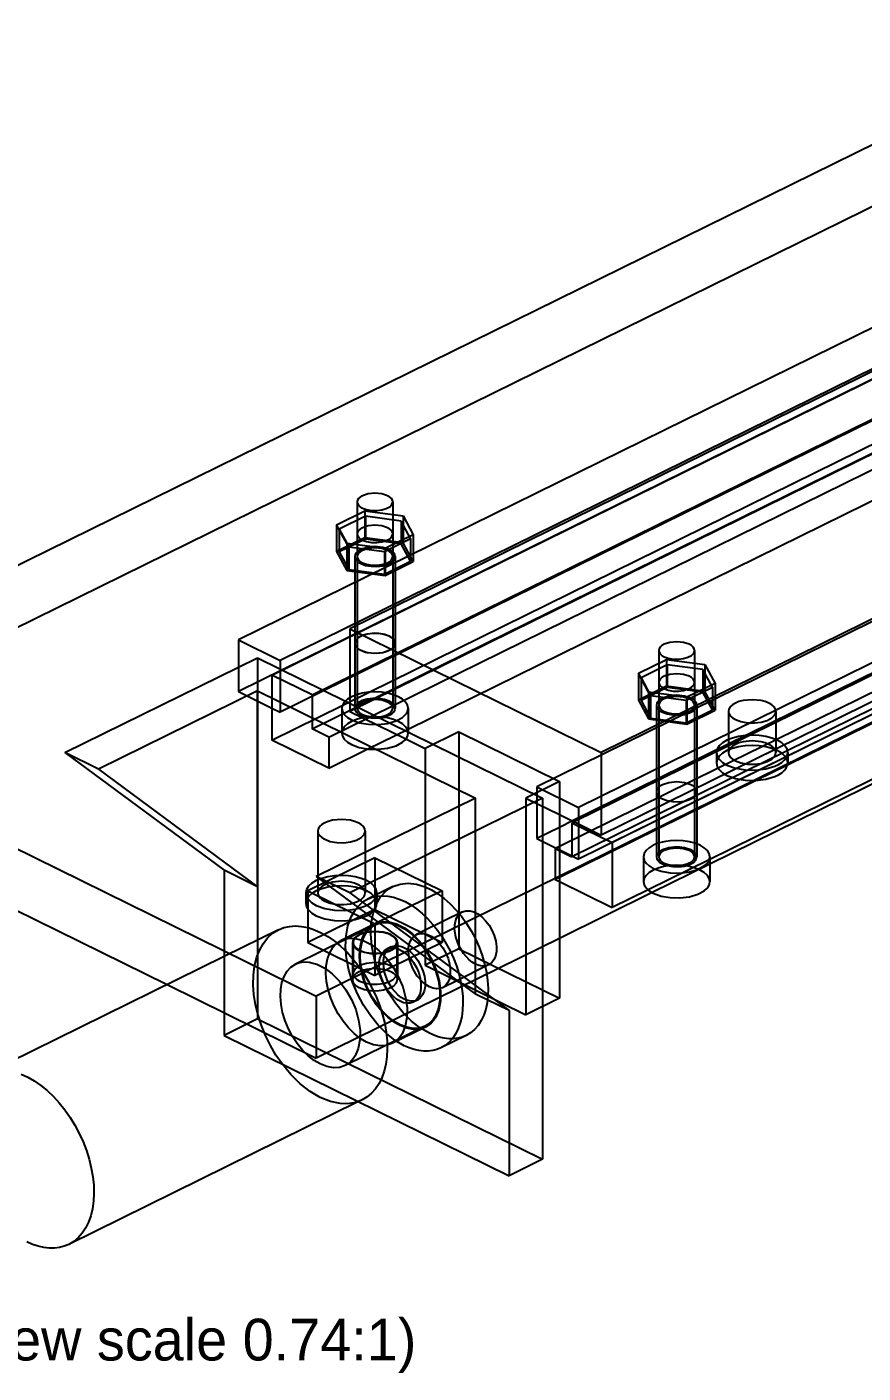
# Model space of a CAD drawing. Header units: millimetres. Extents: x 8 to 412, y 8 to 289.
# Drawn here: x 93.6 to 145.7, y 158.2 to 242.1 of the extents above; entities that cross this region are included whole.
import ezdxf

# ---------------------------------------------------------------- set-up
doc = ezdxf.new("R2010")
doc.units = ezdxf.units.MM
for name, color, linetype in [('HIDDEN', 8, 'Continuous'), ('OUTLINE', 7, 'Continuous'), ('TEXT', 7, 'Continuous')]:
    doc.layers.add(name, color=color, linetype=linetype)

msp = doc.modelspace()

# ---------------------------------------------------------------- linework, layer by layer
at = {"layer": 'HIDDEN'}
for points in [[(210.895, 230.557), (111.664, 181.698)], [(163.734, 229.348), (109.418, 202.605)], [(163.734, 229.194), (113.753, 204.585)], [(161.018, 224.796), (109.418, 199.39)], [(111.403, 200.47), (161.018, 224.899)], [(182.693, 223.099), (129.421, 196.87)], [(111.403, 198.349), (161.018, 222.778)], [(112.447, 197.834), (162.063, 222.264)], [(161.084, 222.746), (113.753, 199.442)], [(179.716, 221.479), (125.399, 194.736)], [(182.327, 220.194), (128.011, 193.45)], [(179.716, 218.265), (127.619, 192.614)], [(182.693, 217.956), (129.421, 191.727)], [(177.209, 216.928), (127.724, 192.563)], [(182.327, 216.979), (128.011, 190.236)], [(179.716, 215.693), (130.1, 191.264)], [(177.209, 214.806), (127.593, 190.377)], [(116.427, 212.492), (116.406, 212.598), (116.343, 212.701), (116.241, 212.795), (116.103, 212.878), (115.744, 212.996), (115.32, 213.037), (114.896, 212.996), (114.536, 212.878), (114.398, 212.795), (114.296, 212.701), (114.233, 212.598), (114.212, 212.492)], [(114.212, 212.492), (114.233, 212.385), (114.296, 212.283), (114.398, 212.189), (114.536, 212.106)], [(114.212, 212.492), (114.212, 199.634)], [(114.536, 212.106), (114.797, 212.011), (115.103, 211.957), (115.428, 211.949), (115.744, 211.988), (116.022, 212.07), (116.241, 212.189), (116.38, 212.334), (116.427, 212.492)], [(116.427, 212.492), (116.427, 199.634)], [(112.931, 211.071), (114.679, 211.932)], [(114.724, 211.594), (113.095, 210.792)], [(114.679, 211.932), (117.068, 211.617)], [(114.679, 211.932), (114.679, 210.261)], [(116.948, 211.301), (114.724, 211.594)], [(114.724, 211.594), (114.724, 210.18)], [(117.068, 211.617), (117.709, 210.441)], [(117.068, 211.617), (117.068, 209.946)], [(113.571, 209.895), (112.931, 211.071)], [(112.931, 211.071), (112.931, 209.4)], [(113.095, 210.792), (113.095, 209.378)], [(113.095, 210.792), (113.691, 209.697)], [(116.427, 210.499), (116.406, 210.605), (116.343, 210.708), (116.241, 210.802), (116.103, 210.885), (115.744, 211.003), (115.32, 211.044), (114.896, 211.003), (114.536, 210.885), (114.398, 210.802), (114.296, 210.708), (114.233, 210.605), (114.212, 210.499)], [(117.544, 210.206), (116.948, 211.301)], [(116.948, 211.301), (116.948, 209.886)], [(114.679, 210.261), (112.931, 209.4)], [(114.724, 210.18), (113.095, 209.378)], [(115.96, 209.58), (113.571, 209.895)], [(113.571, 209.895), (113.571, 208.224)], [(113.691, 209.697), (113.691, 208.283)], [(113.691, 209.697), (115.916, 209.404)], [(116.575, 209.085), (116.551, 209.205), (116.48, 209.321), (116.364, 209.428), (116.207, 209.522), (115.8, 209.656), (115.32, 209.703), (114.839, 209.656), (114.432, 209.522), (114.276, 209.428), (114.16, 209.321), (114.088, 209.205), (114.064, 209.085)], [(114.212, 210.499), (114.233, 210.393), (114.296, 210.29), (114.398, 210.196), (114.536, 210.113)], [(114.212, 210.499), (114.212, 209.085)], [(114.536, 210.113), (114.797, 210.018), (115.103, 209.964), (115.428, 209.956), (115.744, 209.995), (116.022, 210.077), (116.241, 210.196), (116.38, 210.341), (116.427, 210.499)], [(117.068, 209.946), (114.679, 210.261)], [(116.948, 209.886), (114.724, 210.18)], [(115.916, 209.404), (117.544, 210.206)], [(117.709, 210.441), (115.96, 209.58)], [(116.427, 210.499), (116.427, 209.085)], [(117.544, 208.791), (116.948, 209.886)], [(117.709, 208.769), (117.068, 209.946)], [(117.544, 210.206), (117.544, 208.791)], [(117.709, 210.441), (117.709, 208.769)], [(112.931, 209.4), (113.571, 208.224)], [(113.095, 209.378), (113.691, 208.283)], [(114.064, 209.085), (114.088, 208.964), (114.16, 208.848), (114.276, 208.741), (114.432, 208.648)], [(114.064, 209.085), (114.064, 203.685)], [(116.427, 209.085), (116.406, 209.191), (116.343, 209.293), (116.241, 209.388), (116.103, 209.47), (115.744, 209.589), (115.32, 209.63), (114.896, 209.589), (114.536, 209.47), (114.398, 209.388), (114.296, 209.293), (114.233, 209.191), (114.212, 209.085)], [(114.212, 209.085), (114.233, 208.978), (114.296, 208.876), (114.398, 208.782), (114.536, 208.699)], [(114.432, 208.648), (114.728, 208.539), (115.075, 208.478), (115.443, 208.469), (115.8, 208.514), (116.116, 208.607), (116.364, 208.741), (116.521, 208.905), (116.575, 209.085)], [(114.536, 208.699), (114.797, 208.604), (115.103, 208.55), (115.428, 208.542), (115.744, 208.581), (116.022, 208.663), (116.241, 208.782), (116.38, 208.926), (116.427, 209.085)], [(115.916, 209.404), (115.916, 207.99)], [(115.96, 209.58), (115.96, 207.908)], [(116.575, 209.085), (116.575, 203.685)], [(113.571, 208.224), (115.96, 207.908)], [(113.691, 208.283), (115.916, 207.99)], [(115.916, 207.99), (117.544, 208.791)], [(115.96, 207.908), (117.709, 208.769)], [(106.807, 203.89), (109.418, 202.605)], [(113.753, 204.585), (113.753, 199.442)], [(113.753, 204.585), (129.421, 196.87)], [(116.575, 203.685), (116.551, 203.805), (116.48, 203.921), (116.364, 204.028), (116.207, 204.122), (115.8, 204.256), (115.32, 204.303), (114.839, 204.256), (114.432, 204.122), (114.276, 204.028), (114.16, 203.921), (114.088, 203.805), (114.064, 203.685)], [(116.207, 204.122), (115.911, 204.23), (115.565, 204.291), (115.196, 204.3), (114.839, 204.256), (114.523, 204.162), (114.276, 204.028), (114.118, 203.864), (114.064, 203.685)], [(116.575, 203.685), (116.551, 203.805), (116.48, 203.921), (116.364, 204.028), (116.207, 204.122)], [(114.064, 203.685), (114.088, 203.564), (114.16, 203.448), (114.276, 203.341), (114.432, 203.247)], [(114.064, 203.685), (114.088, 203.564), (114.16, 203.448), (114.276, 203.341), (114.432, 203.247), (114.839, 203.113), (115.32, 203.066), (115.8, 203.113), (116.207, 203.247), (116.364, 203.341), (116.48, 203.448), (116.551, 203.564), (116.575, 203.685)], [(114.064, 203.685), (114.064, 199.634)], [(114.432, 203.247), (114.728, 203.139), (115.075, 203.078), (115.443, 203.069), (115.8, 203.113), (116.116, 203.207), (116.364, 203.341), (116.521, 203.505), (116.575, 203.685)], [(116.575, 203.685), (116.575, 199.634)], [(135.229, 203.235), (135.208, 203.341), (135.145, 203.443), (135.043, 203.538), (134.905, 203.62), (134.545, 203.739), (134.121, 203.78), (133.697, 203.739), (133.338, 203.62), (133.2, 203.538), (133.098, 203.443), (133.035, 203.341), (133.013, 203.235)], [(133.013, 203.235), (133.035, 203.128), (133.098, 203.026), (133.2, 202.931), (133.338, 202.849)], [(133.013, 203.235), (133.013, 190.377)], [(133.338, 202.849), (133.599, 202.753), (133.905, 202.7), (134.23, 202.692), (134.545, 202.731), (134.824, 202.813), (135.043, 202.931), (135.182, 203.076), (135.229, 203.235)], [(135.229, 203.235), (135.229, 190.377)], [(106.807, 202.193), (108.008, 202.785)], [(108.008, 202.785), (125.765, 194.041)], [(108.008, 202.785), (108.008, 200.084)], [(109.418, 202.605), (109.418, 199.39)], [(131.732, 201.814), (133.481, 202.675)], [(133.525, 202.337), (131.897, 201.535)], [(133.481, 202.675), (135.87, 202.36)], [(133.481, 202.675), (133.481, 201.004)], [(135.75, 202.043), (133.525, 202.337)], [(133.525, 202.337), (133.525, 200.922)], [(135.87, 202.36), (135.87, 200.688)], [(135.87, 202.36), (136.51, 201.184)], [(111.403, 200.47), (108.896, 201.704)], [(132.372, 200.638), (131.732, 201.814)], [(131.732, 201.814), (131.732, 200.142)], [(131.897, 201.535), (131.897, 200.121)], [(131.897, 201.535), (132.493, 200.44)], [(135.229, 201.242), (135.208, 201.348), (135.145, 201.45), (135.043, 201.545), (134.905, 201.627), (134.545, 201.746), (134.121, 201.787), (133.697, 201.746), (133.338, 201.627), (133.2, 201.545), (133.098, 201.45), (133.035, 201.348), (133.013, 201.242)], [(136.346, 200.948), (135.75, 202.043)], [(135.75, 202.043), (135.75, 200.629)], [(108.008, 200.727), (98.085, 195.841)], [(108.008, 200.727), (121.587, 194.041)], [(108.008, 188.513), (108.008, 200.727)], [(111.403, 200.47), (111.403, 198.349)], [(113.284, 199.815), (114.952, 200.637)], [(133.481, 201.004), (131.732, 200.142)], [(133.525, 200.922), (131.897, 200.121)], [(134.762, 200.322), (132.372, 200.638)], [(132.372, 200.638), (132.372, 198.966)], [(135.377, 199.827), (135.353, 199.948), (135.281, 200.064), (135.165, 200.171), (135.009, 200.264), (134.602, 200.398), (134.121, 200.446), (133.641, 200.398), (133.234, 200.264), (133.077, 200.171), (132.961, 200.064), (132.89, 199.948), (132.866, 199.827)], [(133.013, 201.242), (133.035, 201.135), (133.098, 201.033), (133.2, 200.939), (133.338, 200.856)], [(133.013, 201.242), (133.013, 199.827)], [(133.338, 200.856), (133.599, 200.761), (133.905, 200.707), (134.23, 200.699), (134.545, 200.738), (134.824, 200.82), (135.043, 200.939), (135.182, 201.083), (135.229, 201.242)], [(135.87, 200.688), (133.481, 201.004)], [(135.75, 200.629), (133.525, 200.922)], [(134.717, 200.146), (136.346, 200.948)], [(136.51, 201.184), (134.762, 200.322)], [(135.229, 201.242), (135.229, 199.827)], [(136.346, 199.534), (135.75, 200.629)], [(136.51, 199.512), (135.87, 200.688)], [(136.346, 200.948), (136.346, 199.534)], [(136.51, 201.184), (136.51, 199.512)], [(75.105, 199.699), (111.664, 181.698)], [(108.896, 199.647), (109.418, 199.39)], [(113.251, 199.634), (113.291, 199.436), (113.409, 199.245), (113.6, 199.069), (113.857, 198.914)], [(113.857, 198.914), (114.345, 198.736), (114.916, 198.636), (115.522, 198.621), (116.111, 198.694), (116.632, 198.847), (117.039, 199.069), (117.189, 199.199), (117.299, 199.339), (117.365, 199.485), (117.388, 199.634)], [(116.207, 200.072), (115.911, 200.18), (115.565, 200.241), (115.196, 200.25), (114.839, 200.206), (114.523, 200.112), (114.276, 199.978), (114.118, 199.814), (114.064, 199.634)], [(114.064, 199.634), (114.088, 199.514), (114.16, 199.398), (114.276, 199.291), (114.432, 199.197), (114.839, 199.063), (115.32, 199.016), (115.8, 199.063), (116.207, 199.197), (116.364, 199.291), (116.48, 199.398), (116.551, 199.514), (116.575, 199.634)], [(116.427, 199.634), (116.406, 199.741), (116.343, 199.843), (116.241, 199.938), (116.103, 200.02), (115.744, 200.138), (115.32, 200.18), (114.896, 200.138), (114.536, 200.02), (114.398, 199.938), (114.296, 199.843), (114.233, 199.741), (114.212, 199.634)], [(114.212, 199.634), (114.233, 199.528), (114.296, 199.426), (114.398, 199.331), (114.536, 199.249)], [(114.536, 199.249), (114.797, 199.153), (115.103, 199.099), (115.428, 199.092), (115.744, 199.13), (116.022, 199.213), (116.241, 199.331), (116.38, 199.476), (116.427, 199.634)], [(116.575, 199.634), (116.551, 199.755), (116.48, 199.871), (116.364, 199.978), (116.207, 200.072)], [(131.732, 200.142), (132.372, 198.966)], [(131.897, 200.121), (132.493, 199.026)], [(132.493, 200.44), (132.493, 199.026)], [(132.493, 200.44), (134.717, 200.146)], [(132.866, 199.827), (132.89, 199.707), (132.961, 199.591), (133.077, 199.484), (133.234, 199.39)], [(132.866, 199.827), (132.866, 194.427)], [(135.229, 199.827), (135.208, 199.934), (135.145, 200.036), (135.043, 200.13), (134.905, 200.213), (134.545, 200.331), (134.121, 200.373), (133.697, 200.331), (133.338, 200.213), (133.2, 200.13), (133.098, 200.036), (133.035, 199.934), (133.013, 199.827)], [(133.013, 199.827), (133.035, 199.721), (133.098, 199.619), (133.2, 199.524), (133.338, 199.442)], [(133.234, 199.39), (133.529, 199.282), (133.876, 199.221), (134.244, 199.212), (134.602, 199.256), (134.918, 199.349), (135.165, 199.484), (135.323, 199.648), (135.377, 199.827)], [(133.338, 199.442), (133.599, 199.346), (133.905, 199.292), (134.23, 199.284), (134.545, 199.323), (134.824, 199.406), (135.043, 199.524), (135.182, 199.669), (135.229, 199.827)], [(134.717, 200.146), (134.717, 198.732)], [(134.762, 200.322), (134.762, 198.651)], [(135.377, 199.827), (135.377, 194.427)], [(113.753, 199.442), (117.246, 197.721)], [(132.372, 198.966), (134.762, 198.651)], [(132.493, 199.026), (134.717, 198.732)], [(134.717, 198.732), (136.346, 199.534)], [(134.762, 198.651), (136.51, 199.512)], [(137.345, 199.442), (137.373, 199.3), (137.457, 199.163), (137.594, 199.037), (137.777, 198.927)], [(137.777, 198.927), (138.125, 198.8), (138.534, 198.728), (138.967, 198.718), (139.387, 198.77), (139.759, 198.879), (140.05, 199.037), (140.235, 199.23), (140.283, 199.335), (140.299, 199.442)], [(112.447, 197.834), (111.403, 198.349)], [(114.868, 197.098), (117.388, 198.338)], [(112.447, 197.834), (112.447, 195.906)], [(140.322, 197.673), (136.711, 195.895)], [(137.345, 197.683), (137.345, 196.87)], [(140.299, 196.87), (140.271, 197.012), (140.187, 197.148), (140.05, 197.274), (139.866, 197.384), (139.643, 197.475), (139.387, 197.542), (138.822, 197.597), (138.257, 197.542), (138.001, 197.475), (137.777, 197.384), (137.594, 197.274), (137.457, 197.148), (137.373, 197.012), (137.345, 196.87)], [(140.299, 197.683), (140.299, 196.87)], [(98.085, 195.841), (95.995, 196.87)], [(129.421, 196.87), (129.421, 191.727)], [(136.606, 196.87), (136.649, 196.657), (136.775, 196.453), (136.979, 196.264), (137.255, 196.099)], [(137.255, 196.099), (137.777, 195.908), (138.39, 195.8), (139.039, 195.784), (139.67, 195.862), (140.228, 196.027), (140.464, 196.137), (140.664, 196.264), (140.825, 196.404), (140.942, 196.553), (141.014, 196.71), (141.038, 196.87)], [(137.345, 196.87), (137.373, 196.728), (137.457, 196.592), (137.594, 196.466), (137.777, 196.356)], [(137.777, 196.356), (138.125, 196.229), (138.534, 196.157), (138.967, 196.146), (139.387, 196.198), (139.759, 196.308), (140.05, 196.466), (140.235, 196.659), (140.283, 196.763), (140.299, 196.87)], [(98.085, 195.841), (108.008, 188.513)], [(141.019, 196.088), (139.105, 195.145)], [(126.81, 195.07), (124.72, 194.041)], [(125.399, 194.736), (128.011, 193.45)], [(125.399, 194.736), (125.399, 191.521)], [(135.377, 194.427), (135.353, 194.548), (135.281, 194.664), (135.165, 194.771), (135.009, 194.864), (134.602, 194.998), (134.121, 195.045), (133.641, 194.998), (133.234, 194.864), (133.077, 194.771), (132.961, 194.664), (132.89, 194.548), (132.866, 194.427)], [(135.377, 194.427), (135.353, 194.548), (135.281, 194.664), (135.165, 194.771), (135.009, 194.864), (134.602, 194.998), (134.121, 195.045), (133.641, 194.998), (133.234, 194.864), (133.077, 194.771), (132.961, 194.664), (132.89, 194.548), (132.866, 194.427)], [(121.587, 194.041), (111.664, 189.156)], [(125.765, 194.041), (113.753, 188.127)], [(121.587, 181.827), (121.587, 194.041)], [(124.72, 194.041), (126.81, 193.013)], [(124.72, 194.041), (124.72, 180.541)], [(125.765, 194.041), (125.765, 181.055)], [(132.866, 194.427), (132.89, 194.307), (132.961, 194.191), (133.077, 194.084), (133.234, 193.99)], [(132.866, 194.427), (132.89, 194.307), (132.961, 194.191), (133.077, 194.084), (133.234, 193.99)], [(132.866, 194.427), (132.866, 190.377)], [(133.234, 193.99), (133.529, 193.882), (133.876, 193.821), (134.244, 193.812), (134.602, 193.856), (134.918, 193.949), (135.165, 194.084), (135.323, 194.248), (135.377, 194.427)], [(133.234, 193.99), (133.529, 193.882), (133.876, 193.821), (134.244, 193.812), (134.602, 193.856), (134.918, 193.949), (135.165, 194.084), (135.323, 194.248), (135.377, 194.427)], [(135.377, 194.427), (135.377, 190.377)], [(128.011, 193.45), (128.011, 190.236)], [(114.708, 191.984), (114.679, 192.126), (114.595, 192.263), (114.459, 192.388), (114.275, 192.499), (114.051, 192.589), (113.796, 192.656), (113.23, 192.712), (112.665, 192.656), (112.41, 192.589), (112.186, 192.499), (112.002, 192.388), (111.866, 192.263), (111.782, 192.126), (111.753, 191.984)], [(126.81, 192.216), (125.399, 191.521)], [(127.593, 192.499), (130.1, 191.264)], [(111.753, 191.984), (111.782, 191.842), (111.866, 191.706), (112.002, 191.58), (112.186, 191.47)], [(111.753, 191.984), (111.753, 188.127)], [(112.186, 191.47), (112.534, 191.343), (112.942, 191.271), (113.375, 191.26), (113.796, 191.312), (114.168, 191.422), (114.459, 191.58), (114.644, 191.773), (114.692, 191.878), (114.708, 191.984)], [(114.708, 191.984), (114.708, 188.127)], [(125.399, 191.521), (128.011, 190.236)], [(127.593, 191.406), (127.593, 190.377)], [(128.833, 192.016), (129.421, 191.727)], [(130.1, 191.264), (130.1, 187.214)], [(126.81, 191.02), (126.548, 190.891)], [(126.548, 190.891), (127.593, 190.377)], [(126.548, 190.891), (126.548, 188.963)], [(135.377, 190.377), (135.353, 190.498), (135.281, 190.614), (135.165, 190.721), (135.009, 190.814), (134.602, 190.948), (134.121, 190.995), (133.641, 190.948), (133.234, 190.814), (133.077, 190.721), (132.961, 190.614), (132.89, 190.498), (132.866, 190.377)], [(135.229, 190.377), (135.208, 190.483), (135.145, 190.586), (135.043, 190.68), (134.905, 190.763), (134.545, 190.881), (134.121, 190.923), (133.697, 190.881), (133.338, 190.763), (133.2, 190.68), (133.098, 190.586), (133.035, 190.483), (133.013, 190.377)], [(108.008, 188.513), (105.919, 189.541)], [(115.32, 190.313), (111.141, 188.256)], [(115.32, 190.313), (115.32, 187.098)], [(115.32, 190.313), (119.498, 188.256)], [(132.053, 190.377), (132.093, 190.178), (132.211, 189.987), (132.402, 189.811), (132.659, 189.657)], [(136.189, 190.212), (132.34, 188.317)], [(136.189, 189.917), (132.595, 188.147)], [(132.659, 189.657), (133.146, 189.479), (133.718, 189.378), (134.324, 189.364), (134.913, 189.436), (135.433, 189.59), (135.841, 189.811), (135.991, 189.942), (136.1, 190.081), (136.167, 190.228), (136.189, 190.377)], [(132.866, 190.377), (132.89, 190.256), (132.961, 190.14), (133.077, 190.034), (133.234, 189.94)], [(133.013, 190.377), (133.035, 190.271), (133.098, 190.168), (133.2, 190.074), (133.338, 189.991)], [(133.234, 189.94), (133.529, 189.832), (133.876, 189.771), (134.244, 189.762), (134.602, 189.806), (134.918, 189.899), (135.165, 190.034), (135.323, 190.198), (135.377, 190.377)], [(133.338, 189.991), (133.599, 189.896), (133.905, 189.842), (134.23, 189.834), (134.545, 189.873), (134.824, 189.955), (135.043, 190.074), (135.182, 190.219), (135.229, 190.377)], [(115.446, 188.127), (115.404, 188.34), (115.278, 188.545), (115.073, 188.733), (114.797, 188.898), (114.462, 189.034), (114.078, 189.135), (113.663, 189.197), (113.23, 189.218), (112.798, 189.197), (112.383, 189.135), (111.999, 189.034), (111.664, 188.898), (111.388, 188.733), (111.183, 188.545), (111.057, 188.34), (111.015, 188.127)], [(113.753, 188.127), (111.664, 189.156)], [(111.664, 189.156), (121.587, 181.827)], [(114.708, 188.127), (114.679, 188.269), (114.595, 188.405), (114.459, 188.531), (114.275, 188.641), (114.051, 188.732), (113.796, 188.799), (113.23, 188.854), (112.665, 188.799), (112.41, 188.732), (112.186, 188.641), (112.002, 188.531), (111.866, 188.405), (111.782, 188.269), (111.753, 188.127)], [(126.81, 189.091), (126.548, 188.963)], [(126.548, 188.963), (126.81, 188.834)], [(115.446, 187.484), (115.404, 187.697), (115.278, 187.902), (115.073, 188.09), (114.797, 188.256), (114.462, 188.391), (114.078, 188.492), (113.663, 188.554), (113.23, 188.575), (112.798, 188.554), (112.383, 188.492), (111.999, 188.391), (111.664, 188.256), (111.388, 188.09), (111.183, 187.902), (111.057, 187.697), (111.015, 187.484)], [(111.015, 188.127), (111.057, 187.914), (111.183, 187.71), (111.388, 187.521), (111.664, 187.356)], [(111.015, 188.127), (111.015, 187.484)], [(111.141, 188.256), (111.141, 185.041)], [(111.141, 188.256), (115.32, 186.198)], [(111.664, 187.356), (112.186, 187.165), (112.798, 187.057), (113.448, 187.041), (114.078, 187.119), (114.636, 187.284), (114.872, 187.394), (115.073, 187.521), (115.234, 187.661), (115.351, 187.81), (115.422, 187.967), (115.446, 188.127)], [(111.753, 188.127), (111.782, 187.985), (111.866, 187.849), (112.002, 187.723), (112.186, 187.613)], [(112.186, 187.613), (112.534, 187.486), (112.942, 187.414), (113.375, 187.403), (113.796, 187.455), (114.168, 187.565), (114.459, 187.723), (114.644, 187.916), (114.692, 188.02), (114.708, 188.127)], [(113.753, 188.127), (123.676, 180.798)], [(114.864, 187.751), (115.154, 187.867), (115.465, 187.936), (115.791, 187.959), (116.13, 187.936), (116.479, 187.866), (116.835, 187.75), (117.193, 187.59), (117.551, 187.386), (117.905, 187.142), (118.252, 186.858), (118.589, 186.539), (118.911, 186.186), (119.216, 185.804), (119.502, 185.396), (119.765, 184.966), (120.002, 184.518), (120.212, 184.057), (120.393, 183.586), (120.542, 183.111), (120.659, 182.636), (120.742, 182.166), (120.79, 181.704), (120.803, 181.257), (120.781, 180.827), (120.724, 180.419), (120.632, 180.037), (120.507, 179.684), (120.35, 179.365), (120.162, 179.082), (119.944, 178.837), (119.7, 178.634), (119.431, 178.474)], [(119.498, 188.256), (115.32, 186.198)], [(115.446, 188.127), (115.446, 187.484)], [(118.453, 188.501), (118.848, 188.315), (119.241, 188.078), (119.628, 187.792), (120.004, 187.46), (120.365, 187.086), (120.707, 186.675), (121.026, 186.232), (121.318, 185.761), (121.579, 185.269), (121.807, 184.76), (122, 184.241), (122.153, 183.718), (122.267, 183.197), (122.339, 182.683), (122.369, 182.184), (122.357, 181.705)], [(119.498, 188.256), (119.498, 185.041)], [(111.015, 187.484), (111.057, 187.271), (111.183, 187.067), (111.388, 186.878), (111.664, 186.713)], [(115.32, 187.098), (111.141, 185.041)], [(111.664, 186.713), (112.186, 186.522), (112.798, 186.414), (113.448, 186.398), (114.078, 186.476), (114.636, 186.641), (114.872, 186.751), (115.073, 186.878), (115.234, 187.018), (115.351, 187.167), (115.422, 187.324), (115.446, 187.484)], [(115.32, 187.098), (119.498, 185.041)], [(115.304, 186.198), (113.215, 185.169)], [(116.886, 179.866), (116.497, 180.095), (116.118, 180.392), (115.756, 180.75), (115.421, 181.162), (115.121, 181.617), (114.863, 182.104), (114.653, 182.612), (114.496, 183.129), (114.396, 183.642), (114.354, 184.14), (114.373, 184.611), (114.452, 185.043), (114.588, 185.426), (114.778, 185.751), (115.019, 186.01), (115.304, 186.198)], [(115.304, 186.198), (115.506, 186.278), (115.72, 186.326), (115.946, 186.342), (116.181, 186.326), (116.67, 186.197), (117.166, 185.945), (117.652, 185.579), (118.108, 185.114), (118.518, 184.566), (118.864, 183.958), (119.135, 183.312), (119.319, 182.654), (119.41, 182.008), (119.404, 181.4), (119.301, 180.853), (119.105, 180.388), (118.975, 180.191), (118.824, 180.022), (118.655, 179.881), (118.469, 179.77)], [(115.32, 186.198), (115.32, 182.984)], [(115.333, 186.14), (115.53, 186.218), (115.741, 186.266), (115.963, 186.282), (116.194, 186.266), (116.673, 186.139), (117.161, 185.892), (117.638, 185.532), (118.086, 185.075), (118.488, 184.538), (118.829, 183.94), (119.094, 183.306), (119.275, 182.66), (119.365, 182.026), (119.358, 181.429), (119.257, 180.891), (119.065, 180.434), (118.937, 180.242), (118.789, 180.075), (118.623, 179.937), (118.44, 179.828)], [(120.771, 186.955), (118.453, 185.814)], [(121.587, 183.691), (121.386, 183.809), (121.191, 183.962), (120.832, 184.359), (120.544, 184.845), (120.355, 185.373), (120.282, 185.894), (120.291, 186.137), (120.332, 186.359), (120.402, 186.557), (120.5, 186.724), (120.624, 186.858), (120.771, 186.955)], [(120.771, 186.955), (120.986, 187.021), (121.223, 187.021), (121.475, 186.955), (121.731, 186.825), (121.981, 186.636), (122.217, 186.396), (122.428, 186.114), (122.606, 185.8), (122.746, 185.468), (122.841, 185.128), (122.888, 184.795), (122.885, 184.482), (122.831, 184.2), (122.731, 183.96), (122.586, 183.772), (122.402, 183.642)], [(109.302, 185.836), (105.919, 184.17)], [(109.535, 177.475), (109.152, 178.031), (108.807, 178.622), (108.503, 179.239), (108.246, 179.873), (108.038, 180.516), (107.882, 181.159), (107.781, 181.794), (107.736, 182.411), (107.747, 183.004), (107.815, 183.563), (107.938, 184.081), (108.115, 184.551), (108.343, 184.967), (108.62, 185.322), (108.94, 185.613), (109.302, 185.836)], [(109.302, 185.836), (109.634, 185.968), (109.988, 186.047), (110.361, 186.074), (110.749, 186.047), (111.148, 185.967), (111.554, 185.835), (111.964, 185.652), (112.373, 185.419), (112.778, 185.139), (113.174, 184.815), (113.559, 184.45), (113.927, 184.047), (114.276, 183.611), (114.602, 183.144), (114.903, 182.653), (115.174, 182.141), (115.414, 181.614), (115.621, 181.076), (115.792, 180.533), (115.925, 179.99), (116.019, 179.452), (116.075, 178.925), (116.09, 178.413), (116.064, 177.922), (115.999, 177.456), (115.895, 177.019), (115.752, 176.617), (115.572, 176.252), (115.357, 175.928), (115.108, 175.649), (114.829, 175.417), (114.522, 175.234)], [(115.333, 186.14), (110.358, 183.691)], [(116.723, 185.041), (116.696, 185.176), (116.616, 185.306), (116.486, 185.425), (116.312, 185.53), (116.099, 185.616), (115.857, 185.68), (115.32, 185.732), (114.783, 185.68), (114.54, 185.616), (114.327, 185.53), (114.153, 185.425), (114.023, 185.306), (113.943, 185.176), (113.916, 185.041)], [(116.686, 185.041), (116.66, 185.172), (116.582, 185.299), (116.456, 185.415), (116.286, 185.517), (116.079, 185.601), (115.842, 185.663), (115.32, 185.714), (114.797, 185.663), (114.56, 185.601), (114.353, 185.517), (114.183, 185.415), (114.057, 185.299), (113.979, 185.172), (113.953, 185.041)], [(116.886, 179.922), (116.504, 180.147), (116.131, 180.438), (115.776, 180.791), (115.448, 181.195), (115.153, 181.641), (114.9, 182.12), (114.694, 182.619), (114.539, 183.126), (114.441, 183.63), (114.4, 184.119), (114.419, 184.581), (114.495, 185.005), (114.629, 185.382), (114.816, 185.701), (115.053, 185.956), (115.333, 186.14)], [(117.899, 185.541), (118.113, 185.607), (118.351, 185.607), (118.603, 185.54), (118.859, 185.41), (119.109, 185.222), (119.344, 184.982), (119.555, 184.7), (119.734, 184.386), (119.873, 184.053), (119.968, 183.714), (120.015, 183.381), (120.012, 183.068), (119.959, 182.786), (119.858, 182.546), (119.713, 182.357), (119.53, 182.227)], [(111.141, 185.041), (115.32, 182.984)], [(126.81, 185.298), (111.664, 177.841)], [(114.797, 178.837), (114.408, 179.066), (114.029, 179.363), (113.667, 179.722), (113.332, 180.133), (113.032, 180.588), (112.774, 181.075), (112.564, 181.583), (112.407, 182.1), (112.307, 182.614), (112.265, 183.112), (112.284, 183.582), (112.362, 184.014), (112.499, 184.397), (112.689, 184.722), (112.93, 184.982), (113.215, 185.169)], [(113.215, 185.169), (113.416, 185.249), (113.631, 185.297), (113.857, 185.314), (114.092, 185.297), (114.58, 185.169), (115.077, 184.917), (115.563, 184.551), (116.019, 184.085), (116.429, 183.538), (116.775, 182.929), (117.046, 182.284), (117.23, 181.625), (117.321, 180.98), (117.315, 180.372), (117.212, 179.824), (117.016, 179.359), (116.886, 179.163), (116.735, 178.993), (116.566, 178.853), (116.38, 178.742)], [(113.916, 185.041), (113.943, 184.906), (114.023, 184.777), (114.153, 184.657), (114.327, 184.553)], [(113.916, 185.041), (113.916, 182.727)], [(113.953, 185.041), (113.979, 184.91), (114.057, 184.784), (114.183, 184.667), (114.353, 184.565)], [(113.953, 185.041), (113.953, 183.113)], [(114.327, 184.553), (114.658, 184.432), (115.046, 184.364), (115.457, 184.354), (115.857, 184.403), (116.21, 184.507), (116.486, 184.657), (116.662, 184.841), (116.723, 185.041)], [(114.353, 184.565), (114.675, 184.448), (115.053, 184.381), (115.453, 184.372), (115.842, 184.42), (116.186, 184.521), (116.456, 184.667), (116.627, 184.846), (116.686, 185.041)], [(119.498, 185.041), (115.32, 182.984)], [(116.886, 181.377), (116.686, 181.495), (116.49, 181.648), (116.131, 182.045), (115.844, 182.53), (115.654, 183.059), (115.581, 183.58), (115.591, 183.823), (115.631, 184.045), (115.701, 184.243), (115.8, 184.41), (115.924, 184.544), (116.071, 184.641)], [(117.148, 181.505), (116.947, 181.623), (116.751, 181.776), (116.392, 182.173), (116.105, 182.659), (115.915, 183.187), (115.842, 183.709), (115.852, 183.951), (115.892, 184.174), (115.963, 184.371), (116.061, 184.539), (116.185, 184.672), (116.332, 184.769)], [(116.332, 184.769), (116.071, 184.641)], [(116.071, 184.641), (116.285, 184.707), (116.523, 184.707), (116.775, 184.64), (117.031, 184.51), (117.281, 184.322), (117.516, 184.082), (117.727, 183.8), (117.906, 183.486), (118.045, 183.153), (118.14, 182.814), (118.187, 182.481), (118.184, 182.168), (118.131, 181.886), (118.03, 181.646), (117.885, 181.457), (117.702, 181.327)], [(116.332, 184.769), (116.546, 184.835), (116.784, 184.835), (117.036, 184.769), (117.292, 184.639), (117.542, 184.45), (117.777, 184.21), (117.988, 183.928), (118.167, 183.615), (118.307, 183.282), (118.402, 182.942), (118.448, 182.61), (118.445, 182.296), (118.392, 182.014), (118.291, 181.774), (118.146, 181.586), (117.963, 181.456)], [(116.686, 185.041), (116.686, 183.113)], [(116.723, 185.041), (116.723, 182.727)], [(111.912, 177.473), (111.53, 177.697), (111.157, 177.989), (110.802, 178.341), (110.473, 178.745), (110.179, 179.192), (109.925, 179.67), (109.719, 180.169), (109.565, 180.677), (109.466, 181.181), (109.425, 181.67), (109.444, 182.132), (109.521, 182.556), (109.655, 182.932), (109.842, 183.251), (110.078, 183.506), (110.358, 183.691)], [(110.358, 183.691), (110.556, 183.769), (110.767, 183.816), (110.989, 183.832), (111.219, 183.816), (111.699, 183.69), (112.186, 183.442), (112.663, 183.083), (113.112, 182.626), (113.514, 182.088), (113.854, 181.491), (114.12, 180.857), (114.301, 180.211), (114.39, 179.577), (114.384, 178.979), (114.283, 178.442), (114.091, 177.985), (113.962, 177.792), (113.815, 177.626), (113.648, 177.488), (113.466, 177.379)], [(116.686, 183.113), (116.66, 183.244), (116.582, 183.37), (116.456, 183.486), (116.286, 183.588), (116.079, 183.672), (115.842, 183.734), (115.32, 183.785), (114.797, 183.734), (114.56, 183.672), (114.353, 183.588), (114.183, 183.486), (114.057, 183.37), (113.979, 183.244), (113.953, 183.113)], [(122.402, 183.642), (122.22, 183.581), (122.019, 183.569), (121.806, 183.606), (121.587, 183.691)], [(116.723, 182.727), (116.696, 182.862), (116.616, 182.991), (116.486, 183.111), (116.312, 183.215), (116.099, 183.301), (115.857, 183.365), (115.32, 183.418), (114.783, 183.365), (114.54, 183.301), (114.327, 183.215), (114.153, 183.111), (114.023, 182.991), (113.943, 182.862), (113.916, 182.727)], [(113.953, 183.113), (113.979, 182.981), (114.057, 182.855), (114.183, 182.739), (114.353, 182.637)], [(114.353, 182.637), (114.675, 182.519), (115.053, 182.453), (115.453, 182.443), (115.842, 182.491), (116.186, 182.593), (116.456, 182.739), (116.627, 182.917), (116.686, 183.113)], [(122.402, 183.642), (120.413, 182.662)], [(102.364, 182.42), (111.664, 177.841)], [(113.916, 182.727), (113.943, 182.592), (114.023, 182.462), (114.153, 182.343), (114.327, 182.238)], [(114.327, 182.238), (114.658, 182.118), (115.046, 182.049), (115.457, 182.039), (115.857, 182.089), (116.21, 182.193), (116.486, 182.343), (116.662, 182.526), (116.723, 182.727)], [(111.664, 181.698), (111.664, 177.841)], [(117.702, 181.327), (117.519, 181.267), (117.319, 181.255), (117.106, 181.292), (116.886, 181.377)], [(117.963, 181.456), (117.78, 181.395), (117.58, 181.383), (117.367, 181.42), (117.148, 181.505)], [(117.963, 181.456), (117.702, 181.327)], [(123.676, 180.798), (121.587, 181.827)], [(123.676, 180.798), (123.676, 170.512)], [(118.44, 179.828), (113.466, 177.379)], [(118.469, 179.77), (116.38, 178.742)], [(118.44, 179.828), (118.092, 179.712), (117.71, 179.69), (117.304, 179.76), (116.886, 179.922)], [(118.469, 179.77), (118.114, 179.652), (117.725, 179.629), (117.312, 179.701), (116.886, 179.866)], [(116.38, 178.742), (116.025, 178.624), (115.636, 178.6), (115.223, 178.672), (114.797, 178.837)], [(113.466, 177.379), (113.117, 177.263), (112.735, 177.24), (112.329, 177.311), (111.912, 177.473)], [(93.275, 176.835), (93.684, 176.651), (94.094, 176.419), (94.498, 176.139), (94.895, 175.815), (95.279, 175.45), (95.648, 175.047), (95.997, 174.611), (96.323, 174.144), (96.623, 173.653), (96.895, 173.141), (97.135, 172.614), (97.341, 172.076), (97.512, 171.533), (97.645, 170.99), (97.74, 170.452), (97.795, 169.925), (97.81, 169.413), (97.785, 168.922), (97.72, 168.456), (97.615, 168.019), (97.472, 167.617), (97.292, 167.252), (97.077, 166.928), (96.829, 166.649), (96.55, 166.416), (96.242, 166.233)], [(114.522, 175.234), (114.288, 175.135)], [(114.522, 175.234), (114.304, 175.127)]]:
    msp.add_lwpolyline(points, dxfattribs=at)
at = {"layer": 'OUTLINE'}
for points in [[(174.336, 248.557), (75.105, 199.699)], [(174.336, 244.7), (75.105, 195.841)], [(161.123, 230.634), (106.807, 203.89)], [(161.123, 227.419), (106.807, 200.676)], [(108.896, 201.704), (158.511, 226.134)], [(114.952, 200.637), (152.455, 219.101)], [(117.388, 198.338), (154.039, 216.384)], [(159.98, 207.352), (140.322, 197.673)], [(159.98, 205.424), (141.019, 196.088)], [(106.807, 203.89), (106.807, 200.676)], [(163.336, 203.578), (136.189, 190.212)], [(163.636, 203.431), (136.189, 189.917)], [(95.995, 196.87), (106.807, 202.193)], [(108.896, 201.704), (108.896, 197.654)], [(106.807, 200.676), (108.896, 199.647)], [(117.388, 199.634), (117.348, 199.833), (117.23, 200.024), (117.039, 200.2), (116.782, 200.354), (116.469, 200.481), (116.111, 200.575), (115.723, 200.633), (115.32, 200.653), (114.916, 200.633), (114.528, 200.575), (114.171, 200.481), (113.857, 200.354), (113.6, 200.2), (113.409, 200.024), (113.291, 199.833), (113.251, 199.634)], [(108.008, 200.084), (108.008, 180.284)], [(108.896, 197.654), (113.284, 199.815)], [(113.251, 199.634), (113.251, 198.092)], [(117.388, 199.634), (117.388, 198.092)], [(140.299, 199.442), (140.271, 199.583), (140.187, 199.72), (140.05, 199.846), (139.866, 199.956), (139.643, 200.046), (139.387, 200.114), (138.822, 200.169), (138.257, 200.114), (138.001, 200.046), (137.777, 199.956), (137.594, 199.846), (137.457, 199.72), (137.373, 199.583), (137.345, 199.442)], [(117.388, 198.092), (117.348, 198.29), (117.23, 198.481), (117.039, 198.657), (116.782, 198.812), (116.469, 198.938), (116.111, 199.032), (115.723, 199.09), (115.32, 199.11), (114.916, 199.09), (114.528, 199.032), (114.171, 198.938), (113.857, 198.812), (113.6, 198.657), (113.409, 198.481), (113.291, 198.29), (113.251, 198.092)], [(137.345, 199.442), (137.345, 197.683)], [(140.299, 199.442), (140.299, 197.683)], [(113.251, 198.092), (113.291, 197.893), (113.409, 197.702), (113.6, 197.526), (113.857, 197.372)], [(113.857, 197.372), (114.345, 197.194), (114.916, 197.093), (115.522, 197.078), (116.111, 197.151), (116.632, 197.304), (117.039, 197.526), (117.189, 197.656), (117.299, 197.796), (117.365, 197.942), (117.388, 198.092)], [(120.542, 198.156), (118.453, 197.127)], [(120.542, 198.156), (126.81, 195.07)], [(120.542, 198.156), (120.542, 184.656)], [(141.038, 196.87), (140.995, 197.083), (140.869, 197.288), (140.664, 197.476), (140.389, 197.642), (140.053, 197.777), (139.67, 197.878), (139.254, 197.94), (138.822, 197.961), (138.39, 197.94), (137.974, 197.878), (137.591, 197.777), (137.255, 197.642), (136.979, 197.476), (136.775, 197.288), (136.649, 197.083), (136.606, 196.87)], [(112.447, 195.906), (108.896, 197.654)], [(112.447, 195.906), (114.868, 197.098)], [(117.246, 197.721), (118.453, 197.127)], [(118.453, 197.127), (118.453, 183.627)], [(141.038, 196.227), (140.995, 196.44), (140.869, 196.645), (140.664, 196.833), (140.389, 196.999), (140.053, 197.134), (139.67, 197.235), (139.254, 197.297), (138.822, 197.318), (138.39, 197.297), (137.974, 197.235), (137.591, 197.134), (137.255, 196.999), (136.979, 196.833), (136.775, 196.645), (136.649, 196.44), (136.606, 196.227)], [(95.995, 196.87), (105.919, 189.541)], [(136.606, 196.87), (136.606, 196.227)], [(141.038, 196.87), (141.038, 196.227)], [(75.105, 195.841), (102.364, 182.42)], [(136.711, 195.895), (126.81, 191.02)], [(136.606, 196.227), (136.649, 196.014), (136.775, 195.81), (136.979, 195.621), (137.255, 195.456)], [(137.255, 195.456), (137.777, 195.265), (138.39, 195.157), (139.039, 195.141), (139.67, 195.219), (140.228, 195.384), (140.464, 195.495), (140.664, 195.621), (140.825, 195.761), (140.942, 195.911), (141.014, 196.067), (141.038, 196.227)], [(139.105, 195.145), (126.81, 189.091)], [(126.81, 195.07), (126.81, 181.57)], [(126.81, 193.013), (128.833, 192.016)], [(127.619, 192.614), (126.81, 192.216)], [(127.724, 192.563), (127.593, 192.499)], [(127.593, 192.499), (127.593, 191.406)], [(136.189, 190.377), (136.15, 190.576), (136.032, 190.767), (135.841, 190.943), (135.584, 191.097), (135.27, 191.224), (134.913, 191.318), (134.525, 191.376), (134.121, 191.395), (133.718, 191.376), (133.33, 191.318), (132.972, 191.224), (132.659, 191.097), (132.402, 190.943), (132.211, 190.767), (132.093, 190.576), (132.053, 190.377)], [(105.919, 189.541), (105.919, 179.255)], [(132.053, 190.377), (132.053, 188.834)], [(136.189, 188.834), (136.15, 189.033), (136.032, 189.224), (135.841, 189.4), (135.584, 189.554), (135.27, 189.681), (134.913, 189.775), (134.525, 189.833), (134.121, 189.852), (133.718, 189.833), (133.33, 189.775), (132.972, 189.681), (132.659, 189.554), (132.402, 189.4), (132.211, 189.224), (132.093, 189.033), (132.053, 188.834)], [(136.189, 190.377), (136.189, 188.834)], [(116.43, 188.523), (116.885, 188.681), (117.382, 188.731), (117.908, 188.67), (118.453, 188.501)], [(126.81, 188.834), (130.1, 187.214)], [(132.053, 188.834), (132.093, 188.636), (132.211, 188.445), (132.402, 188.268), (132.659, 188.114)], [(132.659, 188.114), (133.146, 187.936), (133.718, 187.835), (134.324, 187.821), (134.913, 187.893), (135.433, 188.047), (135.841, 188.268), (135.991, 188.399), (136.1, 188.539), (136.167, 188.685), (136.189, 188.834)], [(116.43, 188.523), (114.864, 187.751)], [(118.714, 179.384), (118.153, 179.714), (117.605, 180.142), (117.083, 180.66), (116.6, 181.254), (116.167, 181.91), (115.794, 182.614), (115.491, 183.347), (115.265, 184.093), (115.12, 184.834), (115.06, 185.553), (115.087, 186.232), (115.2, 186.855), (115.397, 187.408), (115.672, 187.877), (116.019, 188.252), (116.217, 188.401), (116.43, 188.523)], [(132.595, 188.147), (126.81, 185.298)], [(132.34, 188.317), (130.1, 187.214)], [(117.148, 178.612), (116.586, 178.942), (116.038, 179.371), (115.516, 179.889), (115.033, 180.483), (114.6, 181.139), (114.228, 181.842), (113.924, 182.576), (113.698, 183.322), (113.553, 184.063), (113.493, 184.781), (113.52, 185.46), (113.633, 186.084), (113.83, 186.636), (114.105, 187.106), (114.452, 187.48), (114.651, 187.629), (114.864, 187.751)], [(118.714, 182.277), (118.514, 182.395), (118.318, 182.548), (117.959, 182.945), (117.672, 183.43), (117.482, 183.959), (117.409, 184.48), (117.419, 184.723), (117.459, 184.945), (117.529, 185.143), (117.628, 185.31), (117.752, 185.444), (117.899, 185.541)], [(118.453, 185.814), (117.899, 185.541)], [(120.542, 184.656), (118.453, 183.627)], [(120.542, 184.656), (126.81, 181.57)], [(105.919, 184.17), (91.022, 176.836)], [(118.453, 183.627), (124.72, 180.541)], [(119.53, 182.227), (119.347, 182.167), (119.147, 182.155), (118.934, 182.192), (118.714, 182.277)], [(120.413, 182.662), (119.53, 182.227)], [(122.357, 181.705), (122.306, 181.278), (122.219, 180.879), (122.096, 180.509), (121.938, 180.175), (121.748, 179.879), (121.526, 179.623), (121.275, 179.411), (120.998, 179.246)], [(126.81, 181.57), (124.72, 180.541)], [(125.765, 181.055), (125.765, 171.541)], [(108.008, 180.284), (105.919, 179.255)], [(108.008, 180.284), (125.765, 171.541)], [(105.919, 179.255), (123.676, 170.512)], [(120.998, 179.246), (120.75, 179.144), (120.486, 179.075), (120.211, 179.041), (119.924, 179.042), (119.63, 179.077), (119.328, 179.146), (119.022, 179.248), (118.714, 179.384)], [(120.998, 179.246), (119.431, 178.474)], [(119.431, 178.474), (119.183, 178.372), (118.92, 178.304), (118.644, 178.27), (118.358, 178.27), (118.063, 178.305), (117.761, 178.374), (117.455, 178.477), (117.148, 178.612)], [(111.912, 175.392), (111.282, 175.76), (110.667, 176.238), (110.08, 176.814), (109.535, 177.475)], [(114.288, 175.135), (114.022, 175.057), (113.743, 175.01), (113.454, 174.996), (113.156, 175.012), (112.541, 175.14), (111.912, 175.392)], [(114.304, 175.127), (96.242, 166.233)], [(125.765, 171.541), (123.676, 170.512)], [(96.242, 166.233), (95.958, 166.117), (95.657, 166.039), (95.342, 166), (95.015, 166), (94.678, 166.04), (94.334, 166.119), (93.984, 166.236), (93.632, 166.391)]]:
    msp.add_lwpolyline(points, dxfattribs=at)

# ---------------------------------------------------------------- texts
at = {"layer": 'TEXT'}
msp.add_text('ISOMETRIC / hardware envelopes simplified  (view scale 0.74:1)', height=2.6, dxfattribs=at).set_placement((18, 159))

doc.saveas('drawing.dxf')
